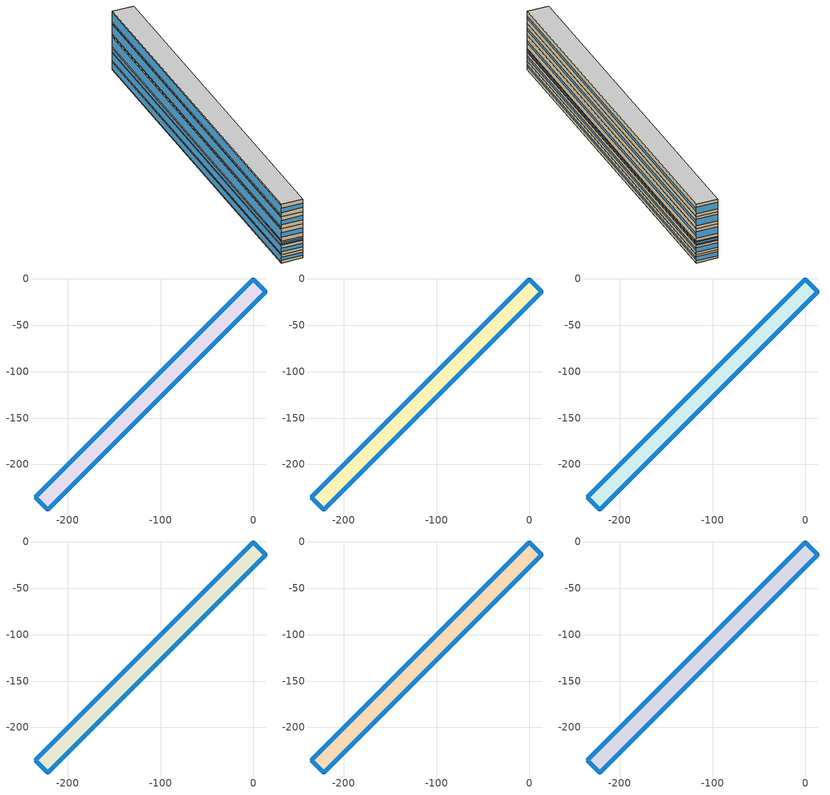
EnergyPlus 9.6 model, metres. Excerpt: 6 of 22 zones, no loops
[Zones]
Thermal Zone 7
 floor to Thermal Zone 6 (Interior Floor): 0,0 13.64,-13.64 -221.85,-249.13 -235.49,-235.49 z49.3
 wall outside (Ext Wall): -221.85,-249.13 13.64,-13.64 0,0 -235.49,-235.49 -221.85,-249.13 z49.3:57.23
 window (Ext Window): -221.84,-249.12 13.63,-13.65 z52.51:54.02; -0.01,-0.01 -235.48,-235.48 z50.41:56.12; 13.63,-13.63 0.01,-0.01 z51.2:55.33; -235.48,-235.49 -221.85,-249.12 z51.92:54.61
Thermal Zone 8
 floor to Thermal Zone 7 (Interior Floor): 0,0 13.64,-13.64 -221.85,-249.13 -235.49,-235.49 z57.23
 wall outside (Ext Wall): -221.85,-249.13 13.64,-13.64 0,0 -235.49,-235.49 -221.85,-249.13 z57.23:65.92
 window (Ext Window): -221.84,-249.12 13.63,-13.65 z60.75:62.4; -0.01,-0.01 -235.48,-235.48 z58.45:64.7; 13.63,-13.63 0.01,-0.01 z59.32:63.83; -235.48,-235.49 -221.85,-249.12 z60.1:63.05
Thermal Zone 9
 floor to Thermal Zone 8 (Interior Floor): 0,0 13.64,-13.64 -221.85,-249.13 -235.49,-235.49 z65.92
 wall outside (Ext Wall): -221.85,-249.13 13.64,-13.64 0,0 -235.49,-235.49 -221.85,-249.13 z65.92:69.68
 window (Ext Window): -221.84,-249.12 13.63,-13.65 z67.44:68.16; -0.01,-0.01 -235.48,-235.48 z66.45:69.15; 13.63,-13.63 0.01,-0.01 z66.82:68.78; -235.48,-235.49 -221.85,-249.12 z67.16:68.44
Thermal Zone 10
 floor to Thermal Zone 9 (Interior Floor): 0,0 13.64,-13.64 -221.85,-249.13 -235.49,-235.49 z69.68
 wall outside (Ext Wall): -221.85,-249.13 13.64,-13.64 0,0 -235.49,-235.49 -221.85,-249.13 z69.68:81.87
 window (Ext Window): -221.84,-249.12 13.63,-13.65 z74.62:76.93; -0.01,-0.01 -235.48,-235.48 z71.39:80.16; 13.63,-13.63 0.01,-0.01 z72.61:78.94; -235.48,-235.49 -221.85,-249.12 z73.7:77.85
Thermal Zone 11
 floor to Thermal Zone 10 (Interior Floor): 0,0 13.64,-13.64 -221.85,-249.13 -235.49,-235.49 z81.87
 wall outside (Ext Wall): -221.85,-249.13 13.64,-13.64 0,0 -235.49,-235.49 -221.85,-249.13 z81.87:93.23
 window (Ext Window): -221.84,-249.12 13.63,-13.65 z86.47:88.63; -0.01,-0.01 -235.48,-235.48 z83.46:91.64; 13.63,-13.63 0.01,-0.01 z84.6:90.5; -235.48,-235.49 -221.85,-249.12 z85.62:89.48
Thermal Zone 12
 floor to Thermal Zone 11 (Interior Floor): 0,0 13.64,-13.64 -221.85,-249.13 -235.49,-235.49 z93.23
 wall outside (Ext Wall): -221.85,-249.13 13.64,-13.64 0,0 -235.49,-235.49 -221.85,-249.13 z93.23:104.81
 window (Ext Window): -221.84,-249.12 13.63,-13.65 z97.92:100.12; -0.01,-0.01 -235.48,-235.48 z94.85:103.19; 13.63,-13.63 0.01,-0.01 z96.01:102.03; -235.48,-235.49 -221.85,-249.12 z97.05:100.99
 ceiling to Thermal Zone 13 (Interior Ceiling): -235.49,-235.49 -221.85,-249.13 13.64,-13.64 0,0 z104.81
[Building]
Building 1: North Axis {deg}=-0
[Site:Location]
Washington Dc Dulles IntL Ar: Latitude {deg}=38.98; Longitude {deg}=-77.47; Time Zone {hr}=-5; Elevation {m}=82
[SizingPeriod:DesignDay] Month=7; Day of Month=21; Day Type=SummerDesignDay; Daily Dry-Bulb Temperature Range {deltaC}=14.4; Dry-Bulb Temperature Range Modifier Type=DefaultMultipliers; Barometric Pressure {Pa}=86790; Wind Speed {m/s}=5; Wind Direction {deg}=340; Rain Indicator=No; Snow Indicator=No; Daylight Saving Time Indicator=No; Solar Model Indicator=ASHRAETau; ASHRAE Clear Sky Optical Depth for Beam Irradiance (taub)=0.339; ASHRAE Clear Sky Optical Depth for Diffuse Irradiance (taud)=2.366; Begin Environment Reset Mode=FullResetAtBeginEnvironment
Name | Maximum Dry-Bulb Temperature {C} | Humidity Condition Type | Wetbulb or DewPoint at Maximum Dry-Bulb {C} | Enthalpy at Maximum Dry-Bulb {J/kg}
SALT-LAKE-CITY-IAP Ann Clg .4% Condns DB=>MWB | 36.5 | Wetbulb | 17.1
SALT-LAKE-CITY-IAP Ann Clg .4% Condns DP=>MDB | 22.5 | Dewpoint | 15.6
SALT-LAKE-CITY-IAP Ann Clg .4% Condns Enth=>MDB | 30.8 | Enthalpy |  | 59300
SALT-LAKE-CITY-IAP Ann Clg .4% Condns WB=>MDB | 31.2 | Wetbulb | 19
[Material] Thermal Absorptance=0.9
Name | Roughness | Thickness m | Conductivity W/m-K | Density kg/m3 | Specific Heat J/kg-K | Solar Absorptance | Visible Absorptance
wall concrete | MediumRough | 0.398 | 0.5 | 2243 | 837 | 0.65 | 0.65
Wall Insulation [37] | MediumRough | 0.0681 | 0.0432 | 91 | 837 | 0.5 | 0.5
F16 Acoustic tile | MediumSmooth | 0.0191 | 0.06 | 368 | 590 | 0.3 | 0.3
M11 100mm lightweight concrete | MediumRough | 0.1016 | 0.53 | 1280 | 840 | 0.5 | 0.5
[Material:AirGap]
F05 Ceiling air space resistance: Thermal Resistance m2-K/W=0.18
[WindowMaterial:SimpleGlazingSystem]
Window Material Simple Glazing System: U-Factor W/m2-K=1.51; Solar Heat Gain Coefficient=0.25
[Construction]
Ext Wall: wall concrete, Wall Insulation [37]
Ext Window: Window Material Simple Glazing System
Interior Ceiling: M11 100mm lightweight concrete, F05 Ceiling air space resistance, F16 Acoustic tile
Interior Floor: F16 Acoustic tile, F05 Ceiling air space resistance, M11 100mm lightweight concrete
[Zone]
Thermal Zone 7: 135, 0, 0, 49.3, , 1, , , , , , Yes
Thermal Zone 8: 135, 0, 0, 57.23, , 1, , , , , , Yes
Thermal Zone 9: 135, 0, 0, 65.92, , 1, , , , , , Yes
Thermal Zone 10: 135, 0, 0, 69.68, , 1, , , , , , Yes
Thermal Zone 11: 135, 0, 0, 81.87, , 1, , , , , , Yes
Thermal Zone 12: 135, 0, 0, 93.23, , 1, , , , , , Yes
